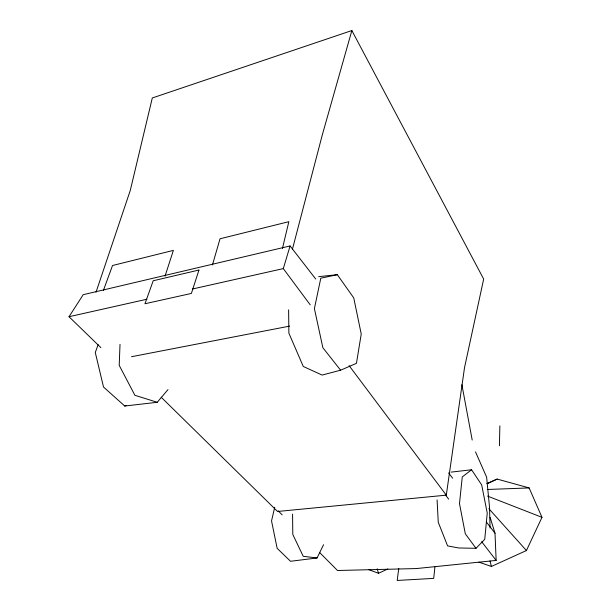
<?xml version="1.0" encoding="UTF-8"?>
<svg xmlns="http://www.w3.org/2000/svg" width="611" height="611" viewBox="0 0 611 611"><rect width="100%" height="100%" fill="white"/><g stroke="black" fill="none" stroke-linecap="round" stroke-linejoin="round"><path stroke-width="0.92" d="M499.424 445.809L499.867 425.89M120.016 344.398L119.206 365.37L134.894 395.286L157.241 402.29L167.987 389.597M434.925 567.046L433.703 578.38L397.188 580.45L398.769 568.367M161.189 397.226L277.57 511.476L446.29 495.154L464.528 367.608L483.668 279.067L351.86 30.55L152.307 97.974L130.28 190.418L96.011 292.234M274.721 507.245L271.536 520.923L277.15 548.327L290.523 561.28L317.048 557.98L323.578 544.699M282.442 248.486L288.843 221.678L220.029 238.786L212.445 264.953M292.448 249.151L322.303 134.901L351.86 30.55M310.228 304.851L283.305 268.603L290.095 245.943L83.188 294.701L69.02 316.719L100.891 347.651M165.054 276.103L173.371 250.388L112.523 265.51L103.343 290.569M98.142 344.635L95.285 352.494L103.511 387.015L124.736 406.025L157.241 402.29M478.887 562.143L491.404 566.45L526.43 550.534L541.98 517.334L529.141 487.929L497.148 479.07L486.73 483.645M437.086 499.89L438.255 522.26L447.588 545.89L458.655 547.975L476 548.311L484.744 539.337L487.242 513.087L481.697 484.958L471.577 469.76L451.078 472.12M471.577 469.76L462.267 476.916L459.487 503.624L465.307 533.793L476 548.311M487.708 483.522L497.148 479.07M368.884 569.651L378.476 573.309L387.848 568.971M288.621 309.838L288.873 333.14L303.277 366.47L322.112 375.078L340.61 370.197L356.45 363.331L361.238 334.026L353.746 297.908L337.318 274.69L318.713 276.653M124.736 406.025L126.523 405.399M69.02 316.719L146.938 299.222M192.396 289.018L283.305 268.603M337.318 274.69L320.798 278.188L314.405 308.639L322.868 347.728L340.61 370.197M131.548 356.717L289.645 326.114M490.121 517.395L495.009 533.212L496.147 560.417L416.312 568.566L337.509 570.498L319.507 552.397M487.295 489.487L529.141 487.929M317.048 557.98L303.224 556.293L292.799 534.465L292.57 514.103M487.532 496.079L541.98 517.334M278.173 510.842L282.175 514.867M488.853 508.688L526.43 550.534M290.095 245.943L315.719 279.036M445.198 494.635L448.673 499.126M481.674 541.728L496.147 560.417M448.604 472.937L452.667 478.214M486.303 521.909L495.009 533.212M349.11 365.661L446.29 495.154M475.511 451.888L486.631 477.183L489.526 507.214L490.068 528.019M377.216 568.78L378.476 573.309M490.014 560.959L491.404 566.45M461.893 384.731L472.196 440.035M198.957 270.039L191.388 293.433L144.975 303.751L153.201 280.762L198.957 270.039"/></g></svg>
